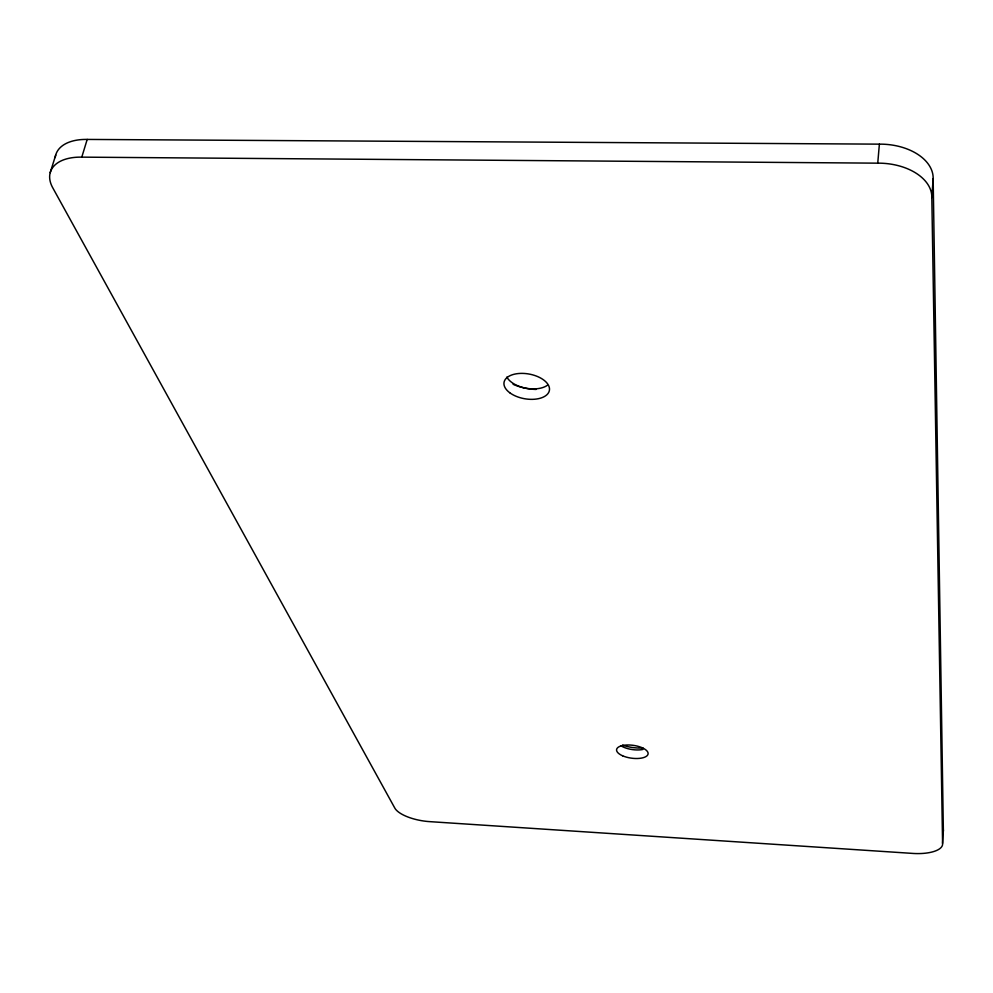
<?xml version="1.0" encoding="UTF-8"?>
<svg xmlns="http://www.w3.org/2000/svg" width="993" height="993" viewBox="0 0 993 993"><rect width="100%" height="100%" fill="white"/><g stroke="black" fill="none" stroke-linecap="round" stroke-linejoin="round"><path stroke-width="1.49" d="M87.198 139.43L81.786 157.142A49.315 27.556 18.8 0 0 53.039 188.322L394.717 807.905A29.753 11.035 9.7 0 0 430.019 821.658L911.375 853.322A30.448 11.544 4.8 0 0 942.58 843.392L943.35 829.925L933.159 178.603A50.804 32.508 2.7 0 0 879.376 144.146L87.198 139.43A49.079 27.754 19 0 0 55.223 157.539M942.58 843.392L931.819 197.495L933.159 178.603M931.819 197.495A51.065 32.297 2.8 0 0 877.75 163.162L879.376 144.146M50.209 172.633L55.707 155.082M81.786 157.142L877.75 163.162M943.35 829.925A30.349 11.668 4.7 0 1 943.276 831.551M642.967 749.454A15.876 6.517 7.7 0 1 620.985 745.78M642.967 747.977A23.596 9.744 7.7 0 1 622.474 745.11M536.121 389.442A34.978 19.277 10.1 0 1 513.108 384.303M547.503 385.21A22.976 12.611 10.1 0 1 525.409 388.126A22.976 12.611 10.1 0 1 506.852 377.079M622.611 755.797A15.9 6.479 7.7 0 0 647.97 754.407A15.9 6.479 7.7 0 0 626.409 745.035A15.9 6.479 7.7 0 0 622.611 755.797M509.682 392.694A23.038 12.549 10 0 0 548.347 393.029A23.038 12.549 10 0 0 522.095 373.38A23.038 12.549 10 0 0 509.682 392.694"/></g></svg>
